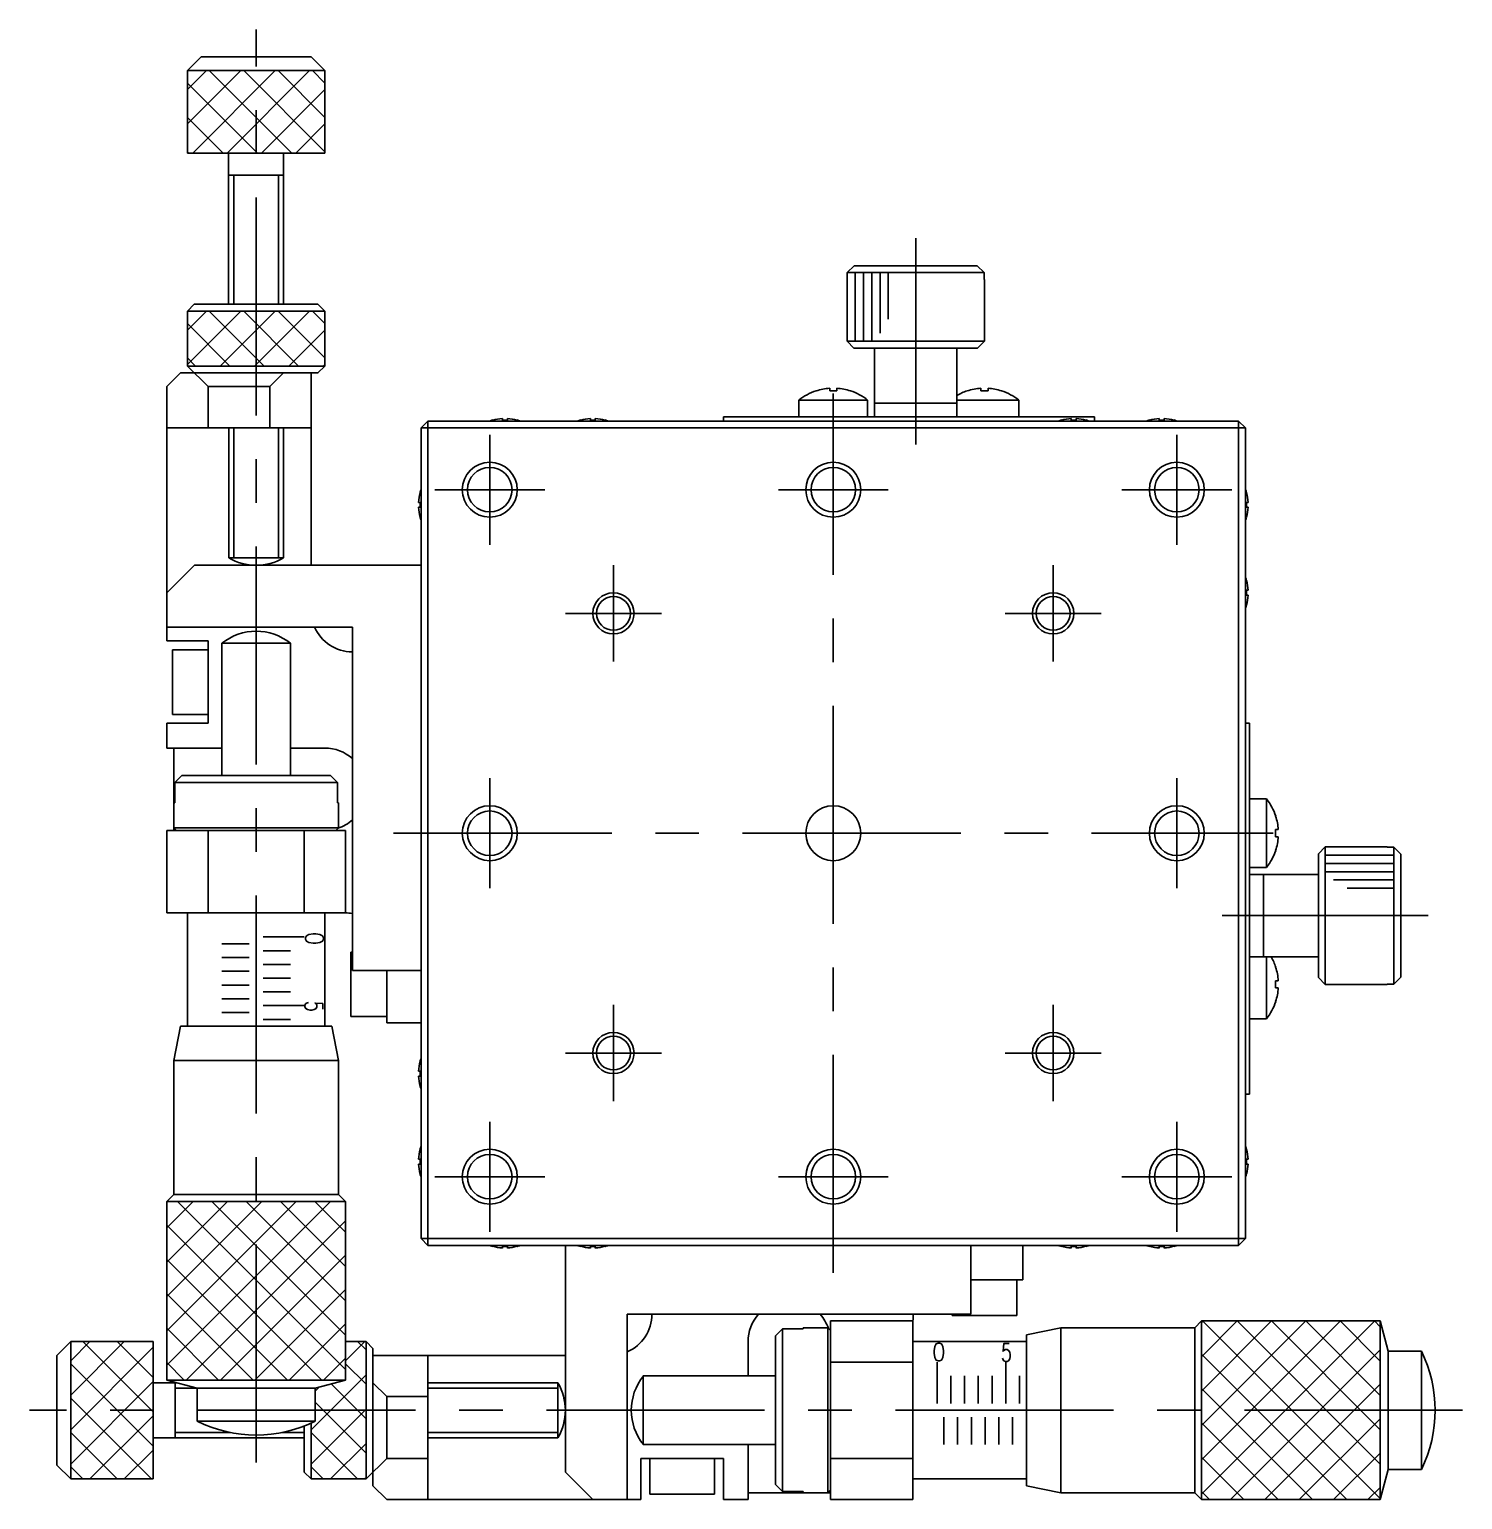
# Model space of a CAD drawing. Extents: x 0 to 420, y -8 to 261.
# Drawn here: x 75.3 to 179.6, y 90.9 to 197.9 of the extents above; entities that cross this region are included whole.
import ezdxf

# ---------------------------------------------------------------- set-up
doc = ezdxf.new("R2010")
doc.units = 0
doc.header["$LTSCALE"] = 0.5
doc.linetypes.add('CENTER', pattern=[50.8, 31.75, -6.35, 6.35, -6.35])
for name, color, linetype in [('MSM_CENTER', 1, 'CENTER'), ('MSM_CONTINUOUS', 7, 'CONTINUOUS'), ('MSM_NARROW', 5, 'CONTINUOUS')]:
    doc.layers.add(name, color=color, linetype=linetype)
doc.styles.get("Standard").update_dxf_attribs({"font": 'txt.shx', "height": 3, "bigfont": 'bigfont.shx'})

msp = doc.modelspace()

# ---------------------------------------------------------------- linework, layer by layer
at = {"layer": 'MSM_CENTER'}
for p, q in [((91.84, 93.62), (91.84, 197.92)), ((139.84, 182.72), (139.84, 167.72)), ((133.84, 107.42), (133.84, 171.42)), ((108.84, 160.42), (108.84, 168.42)), ((158.84, 160.42), (158.84, 168.42)), ((104.84, 164.42), (112.84, 164.42)), ((129.84, 164.42), (137.84, 164.42)), ((154.84, 164.42), (162.84, 164.42)), ((117.84, 151.92), (117.84, 158.92)), ((149.84, 151.92), (149.84, 158.92)), ((114.34, 155.42), (121.34, 155.42)), ((146.34, 155.42), (153.34, 155.42)), ((108.84, 135.42), (108.84, 143.42)), ((158.84, 135.42), (158.84, 143.42)), ((101.84, 139.42), (165.84, 139.42)), ((177.14, 133.42), (162.14, 133.42)), ((117.84, 119.92), (117.84, 126.92)), ((149.84, 119.92), (149.84, 126.92)), ((114.34, 123.42), (121.34, 123.42)), ((146.34, 123.42), (153.34, 123.42)), ((108.84, 110.42), (108.84, 118.42)), ((158.84, 110.42), (158.84, 118.42)), ((104.84, 114.42), (112.84, 114.42)), ((129.84, 114.42), (137.84, 114.42)), ((154.84, 114.42), (162.84, 114.42)), ((179.64, 97.42), (75.34, 97.42))]:
    msp.add_line(p, q, dxfattribs=at)
at = {"layer": 'MSM_CONTINUOUS'}
for p, q in [((87.83, 195.92), (86.83, 194.92)), ((87.83, 195.92), (95.83, 195.92)), ((96.83, 194.92), (95.83, 195.92)), ((96.83, 194.92), (86.83, 194.92)), ((86.83, 194.92), (86.83, 188.92)), ((96.83, 188.92), (96.83, 194.92)), ((86.83, 189.01), (86.93, 188.92)), ((96.83, 188.92), (86.83, 188.92)), ((89.83, 188.92), (89.83, 177.92)), ((93.83, 177.92), (93.83, 188.92)), ((93.83, 187.32), (89.83, 187.32)), ((134.85, 180.22), (135.35, 180.72)), ((144.82, 180.22), (134.85, 180.22)), ((134.85, 179.72), (134.85, 180.22)), ((135.35, 180.72), (144.32, 180.72)), ((144.32, 180.72), (144.82, 180.22)), ((144.82, 180.22), (144.82, 179.72)), ((134.84, 179.72), (134.84, 175.22)), ((134.84, 179.72), (134.85, 179.72)), ((144.82, 179.72), (144.84, 179.72)), ((144.84, 175.22), (144.84, 179.72)), ((87.33, 177.92), (86.83, 177.42)), ((87.33, 177.92), (96.33, 177.92)), ((96.83, 177.42), (96.33, 177.92)), ((96.83, 177.42), (86.83, 177.42)), ((86.83, 177.42), (86.83, 173.42)), ((96.83, 173.42), (96.83, 177.42)), ((134.84, 175.22), (144.84, 175.22)), ((134.84, 175.22), (135.34, 174.72)), ((144.34, 174.72), (135.34, 174.72)), ((136.84, 174.72), (136.84, 169.72)), ((142.84, 169.72), (142.84, 174.72)), ((144.34, 174.72), (144.84, 175.22)), ((86.83, 173.42), (96.83, 173.42)), ((86.84, 173.42), (88.34, 171.92)), ((96.33, 172.92), (96.83, 173.42)), ((85.34, 171.92), (86.34, 172.92)), ((96.34, 172.92), (86.34, 172.92)), ((92.84, 171.92), (93.84, 172.92)), ((95.84, 158.92), (95.84, 172.92)), ((85.34, 153.42), (85.34, 171.92)), ((92.84, 171.92), (88.34, 171.92)), ((88.34, 171.92), (88.34, 168.92)), ((92.84, 168.92), (92.84, 171.92)), ((132.59, 171.61), (132.58, 171.62)), ((133.58, 171.61), (133.58, 171.8)), ((134.1, 171.61), (133.58, 171.61)), ((134.1, 171.8), (134.1, 171.61)), ((135.09, 171.62), (135.09, 171.61)), ((143.59, 171.61), (143.58, 171.62)), ((144.58, 171.61), (144.58, 171.8)), ((145.1, 171.61), (144.58, 171.61)), ((145.1, 171.8), (145.1, 171.61)), ((146.09, 171.62), (146.09, 171.61)), ((131.34, 170.94), (136.34, 170.94)), ((131.34, 170.94), (131.34, 169.72)), ((136.34, 169.72), (136.34, 170.94)), ((142.84, 170.72), (136.84, 170.72)), ((142.84, 170.94), (147.34, 170.94)), ((147.34, 169.72), (147.34, 170.94)), ((104.34, 169.42), (103.84, 168.92)), ((104.34, 169.42), (163.34, 169.42)), ((104.34, 169.42), (104.34, 109.42)), ((109.05, 169.49), (109.05, 169.49)), ((109.76, 169.49), (109.76, 169.61)), ((110.12, 169.49), (109.76, 169.49)), ((110.12, 169.61), (110.12, 169.49)), ((110.83, 169.49), (110.82, 169.49)), ((115.45, 169.49), (115.45, 169.49)), ((116.16, 169.49), (116.16, 169.61)), ((116.52, 169.49), (116.16, 169.49)), ((116.52, 169.61), (116.52, 169.49)), ((117.23, 169.49), (117.22, 169.49)), ((125.84, 169.72), (152.84, 169.72)), ((125.84, 169.42), (125.84, 169.72)), ((150.45, 169.49), (150.45, 169.49)), ((151.16, 169.49), (151.16, 169.61)), ((151.52, 169.49), (151.16, 169.49)), ((151.52, 169.61), (151.52, 169.49)), ((152.23, 169.49), (152.22, 169.49)), ((152.84, 169.72), (152.84, 169.42)), ((156.85, 169.49), (156.85, 169.49)), ((157.56, 169.49), (157.56, 169.61)), ((157.92, 169.49), (157.56, 169.49)), ((157.92, 169.61), (157.92, 169.49)), ((158.63, 169.49), (158.62, 169.49)), ((163.34, 109.42), (163.34, 169.42)), ((163.84, 168.92), (163.34, 169.42)), ((95.84, 168.92), (85.34, 168.92)), ((89.84, 168.92), (89.84, 159.46)), ((93.84, 159.46), (93.84, 168.92)), ((163.84, 168.92), (103.84, 168.92)), ((103.84, 109.92), (103.84, 168.92)), ((163.84, 168.92), (163.84, 109.92)), ((103.76, 164.21), (103.77, 164.21)), ((163.91, 164.21), (163.91, 164.21)), ((103.65, 163.5), (103.77, 163.5)), ((103.77, 163.14), (103.65, 163.14)), ((103.77, 163.5), (103.77, 163.14)), ((163.91, 163.5), (164.03, 163.5)), ((163.91, 163.14), (163.91, 163.5)), ((164.03, 163.14), (163.91, 163.14)), ((103.77, 162.43), (103.76, 162.43)), ((163.91, 162.43), (163.91, 162.43)), ((93.84, 159.46), (89.84, 159.46)), ((87.34, 158.92), (85.34, 156.92)), ((103.84, 158.92), (87.34, 158.92)), ((163.91, 157.81), (163.91, 157.81)), ((163.91, 157.1), (164.03, 157.1)), ((163.91, 156.74), (163.91, 157.1)), ((164.03, 156.74), (163.91, 156.74)), ((163.91, 156.03), (163.91, 156.03)), ((98.84, 154.42), (85.34, 154.42)), ((98.84, 154.42), (98.84, 129.42)), ((85.34, 153.42), (88.34, 153.42)), ((88.34, 153.42), (88.34, 147.42)), ((89.34, 153.24), (89.34, 143.62)), ((94.34, 153.24), (89.34, 153.24)), ((94.34, 143.62), (94.34, 153.24)), ((85.74, 148.07), (85.74, 152.77)), ((88.34, 152.77), (85.74, 152.77)), ((85.74, 148.07), (88.34, 148.07)), ((85.34, 145.62), (85.34, 147.42)), ((88.34, 147.42), (85.34, 147.42)), ((163.84, 147.42), (164.14, 147.42)), ((164.14, 147.42), (164.14, 120.42)), ((85.34, 145.62), (89.34, 145.62)), ((85.84, 145.62), (85.84, 139.62)), ((94.34, 145.62), (96.84, 145.62)), ((85.92, 143.12), (86.43, 143.62)), ((86.43, 143.62), (97.25, 143.62)), ((97.25, 143.62), (97.75, 143.12)), ((97.75, 143.12), (85.92, 143.12)), ((85.92, 141.62), (85.92, 143.12)), ((97.75, 143.12), (97.75, 141.62)), ((85.84, 141.62), (85.92, 141.62)), ((97.75, 141.62), (97.84, 141.62)), ((97.84, 139.82), (97.84, 141.62)), ((165.36, 141.92), (164.14, 141.92)), ((165.36, 141.92), (165.36, 136.92)), ((166.03, 140.67), (166.04, 140.67)), ((98.34, 139.62), (85.34, 139.62)), ((85.34, 133.62), (85.34, 139.62)), ((85.84, 139.82), (97.84, 139.82)), ((85.84, 139.82), (86.04, 139.62)), ((88.34, 139.62), (88.34, 133.62)), ((95.34, 133.62), (95.34, 139.62)), ((97.64, 139.62), (97.84, 139.82)), ((98.34, 139.62), (98.34, 133.62)), ((166.03, 139.68), (166.22, 139.68)), ((166.03, 139.16), (166.03, 139.68)), ((166.22, 139.16), (166.03, 139.16)), ((166.04, 138.17), (166.03, 138.17)), ((169.64, 138.42), (169.14, 137.92)), ((169.64, 138.42), (169.64, 128.42)), ((174.14, 138.42), (169.64, 138.42)), ((174.14, 138.42), (174.14, 138.4)), ((174.14, 138.4), (174.64, 138.4)), ((174.64, 128.44), (174.64, 138.4)), ((174.64, 138.4), (175.14, 137.9)), ((169.14, 128.92), (169.14, 137.92)), ((175.14, 137.9), (175.14, 128.94)), ((164.14, 136.92), (165.36, 136.92)), ((169.14, 136.42), (164.14, 136.42)), ((165.14, 130.42), (165.14, 136.42)), ((85.34, 133.62), (98.34, 133.62)), ((86.84, 133.62), (86.84, 125.37)), ((96.84, 125.37), (96.84, 133.62)), ((92.34, 131.87), (95.34, 131.87)), ((89.34, 131.37), (91.34, 131.37)), ((92.34, 130.87), (94.34, 130.87)), ((98.74, 126.07), (98.74, 130.77)), ((98.84, 130.77), (98.74, 130.77)), ((89.34, 130.37), (91.34, 130.37)), ((92.34, 129.87), (94.34, 129.87)), ((164.14, 130.42), (169.14, 130.42)), ((165.36, 130.42), (165.36, 125.92)), ((166.03, 129.67), (166.04, 129.67)), ((89.34, 129.37), (91.34, 129.37)), ((92.34, 128.87), (94.34, 128.87)), ((103.84, 129.42), (98.84, 129.42)), ((101.34, 125.62), (101.34, 129.42)), ((166.03, 128.68), (166.22, 128.68)), ((166.03, 128.16), (166.03, 128.68)), ((169.14, 128.92), (169.64, 128.42)), ((169.64, 128.42), (174.14, 128.42)), ((174.14, 128.44), (174.14, 128.42)), ((174.64, 128.44), (174.14, 128.44)), ((175.14, 128.94), (174.64, 128.44)), ((89.34, 128.37), (91.34, 128.37)), ((89.34, 127.37), (91.34, 127.37)), ((92.34, 127.87), (94.34, 127.87)), ((166.22, 128.16), (166.03, 128.16)), ((89.34, 126.37), (91.34, 126.37)), ((92.34, 126.87), (95.34, 126.87)), ((166.04, 127.17), (166.03, 127.17)), ((86.34, 125.37), (85.84, 122.87)), ((97.34, 125.37), (86.34, 125.37)), ((92.34, 125.87), (94.34, 125.87)), ((97.84, 122.87), (97.34, 125.37)), ((98.74, 126.07), (101.34, 126.07)), ((103.84, 125.62), (101.34, 125.62)), ((164.14, 125.92), (165.36, 125.92)), ((97.84, 122.87), (85.84, 122.87)), ((85.84, 122.87), (85.84, 113.12)), ((97.84, 113.12), (97.84, 122.87)), ((103.65, 122.1), (103.77, 122.1)), ((103.76, 122.81), (103.77, 122.81)), ((103.77, 122.1), (103.77, 121.74)), ((103.77, 121.74), (103.65, 121.74)), ((103.77, 121.03), (103.76, 121.03)), ((164.14, 120.42), (163.84, 120.42)), ((103.65, 115.7), (103.77, 115.7)), ((103.76, 116.41), (103.77, 116.41)), ((103.77, 115.7), (103.77, 115.34)), ((163.91, 116.41), (163.91, 116.41)), ((163.91, 115.7), (164.03, 115.7)), ((163.91, 115.34), (163.91, 115.7)), ((103.77, 115.34), (103.65, 115.34)), ((103.77, 114.63), (103.76, 114.63)), ((164.03, 115.34), (163.91, 115.34)), ((163.91, 114.63), (163.91, 114.63)), ((85.84, 113.12), (85.34, 112.62)), ((98.34, 112.62), (85.34, 112.62)), ((85.34, 112.62), (85.34, 99.62)), ((97.84, 113.12), (85.84, 113.12)), ((98.34, 112.62), (97.84, 113.12)), ((98.34, 99.62), (98.34, 112.62)), ((103.84, 109.92), (163.84, 109.92)), ((103.84, 109.92), (104.34, 109.42)), ((163.34, 109.42), (104.34, 109.42)), ((109.05, 109.35), (109.05, 109.35)), ((109.76, 109.35), (110.12, 109.35)), ((109.76, 109.23), (109.76, 109.35)), ((110.12, 109.35), (110.12, 109.23)), ((110.82, 109.35), (110.83, 109.35)), ((114.34, 109.42), (114.34, 92.92)), ((115.45, 109.35), (115.45, 109.35)), ((116.16, 109.35), (116.52, 109.35)), ((116.16, 109.23), (116.16, 109.35)), ((116.52, 109.35), (116.52, 109.23)), ((117.22, 109.35), (117.23, 109.35)), ((143.84, 109.42), (143.84, 104.42)), ((147.64, 109.42), (147.64, 106.92)), ((150.45, 109.35), (150.45, 109.35)), ((151.16, 109.35), (151.52, 109.35)), ((151.16, 109.23), (151.16, 109.35)), ((151.52, 109.35), (151.52, 109.23)), ((152.22, 109.35), (152.23, 109.35)), ((156.85, 109.35), (156.85, 109.35)), ((157.56, 109.35), (157.92, 109.35)), ((157.56, 109.23), (157.56, 109.35)), ((157.92, 109.35), (157.92, 109.23)), ((158.62, 109.35), (158.63, 109.35)), ((163.34, 109.42), (163.84, 109.92)), ((147.64, 106.92), (143.84, 106.92)), ((147.19, 104.32), (147.19, 106.92)), ((118.84, 104.42), (118.84, 90.92)), ((118.84, 104.42), (143.84, 104.42)), ((133.64, 103.92), (133.64, 90.92)), ((133.64, 103.92), (139.64, 103.92)), ((139.64, 90.92), (139.64, 103.92)), ((142.49, 104.42), (142.49, 104.32)), ((147.19, 104.32), (142.49, 104.32)), ((160.64, 103.92), (160.14, 103.42)), ((160.64, 103.92), (160.64, 90.92)), ((173.64, 103.92), (160.64, 103.92)), ((173.64, 103.92), (173.64, 90.92)), ((174.23, 101.72), (173.64, 103.92)), ((129.64, 102.83), (130.14, 103.34)), ((129.64, 92.01), (129.64, 102.83)), ((130.14, 103.34), (130.14, 91.5)), ((130.14, 103.34), (131.64, 103.34)), ((133.44, 103.42), (131.64, 103.42)), ((131.64, 103.34), (131.64, 103.42)), ((133.44, 91.42), (133.44, 103.42)), ((133.64, 103.22), (133.44, 103.42)), ((150.39, 103.42), (147.89, 102.92)), ((147.89, 102.92), (147.89, 91.92)), ((150.39, 103.42), (150.39, 91.42)), ((160.14, 103.42), (150.39, 103.42)), ((160.14, 103.42), (160.14, 91.42)), ((78.34, 102.42), (77.34, 101.42)), ((78.34, 102.42), (78.34, 92.42)), ((84.34, 102.42), (78.34, 102.42)), ((84.34, 102.42), (84.34, 92.42)), ((99.84, 102.42), (98.34, 102.42)), ((99.84, 102.42), (99.84, 92.42)), ((100.34, 101.92), (99.84, 102.42)), ((100.34, 101.92), (100.34, 91.92)), ((127.64, 99.92), (127.64, 102.42)), ((147.89, 102.42), (139.64, 102.42)), ((174.23, 101.72), (174.23, 93.12)), ((176.64, 101.72), (174.23, 101.72)), ((176.64, 101.72), (176.64, 93.12)), ((77.34, 93.42), (77.34, 101.42)), ((100.34, 101.42), (114.34, 101.42)), ((104.34, 101.42), (104.34, 90.92)), ((139.64, 100.92), (133.64, 100.92)), ((141.39, 97.92), (141.39, 100.92)), ((146.39, 97.92), (146.39, 100.92)), ((98.34, 99.62), (85.34, 99.62)), ((85.34, 99.62), (87.54, 99.03)), ((96.14, 99.03), (98.34, 99.62)), ((129.64, 99.92), (120.01, 99.92)), ((120.01, 99.92), (120.01, 94.92)), ((142.39, 97.92), (142.39, 99.92)), ((143.39, 97.92), (143.39, 99.92)), ((144.39, 97.92), (144.39, 99.92)), ((145.39, 97.92), (145.39, 99.92)), ((147.39, 97.92), (147.39, 99.92)), ((86.08, 99.42), (84.34, 99.42)), ((85.94, 99.42), (85.94, 95.42)), ((96.14, 99.03), (87.54, 99.03)), ((87.54, 99.03), (87.54, 96.62)), ((96.14, 96.62), (96.14, 99.03)), ((101.34, 98.42), (100.34, 99.42)), ((113.8, 99.42), (104.34, 99.42)), ((113.8, 99.42), (113.8, 95.42)), ((104.34, 98.42), (101.34, 98.42)), ((101.34, 98.42), (101.34, 93.92)), ((96.14, 96.62), (87.54, 96.62)), ((95.84, 96.48), (95.84, 92.42)), ((141.89, 94.92), (141.89, 96.92)), ((142.89, 94.92), (142.89, 96.92)), ((143.89, 94.92), (143.89, 96.92)), ((144.89, 94.92), (144.89, 96.92)), ((145.89, 94.92), (145.89, 96.92)), ((146.89, 94.92), (146.89, 96.92)), ((84.34, 95.42), (95.34, 95.42)), ((95.34, 96.27), (95.34, 92.92)), ((104.34, 95.42), (113.8, 95.42)), ((120.01, 94.92), (129.64, 94.92)), ((127.64, 90.92), (127.64, 94.92)), ((77.34, 93.42), (78.34, 92.42)), ((99.84, 92.42), (101.34, 93.92)), ((101.34, 93.92), (104.34, 93.92)), ((119.84, 90.92), (119.84, 93.92)), ((119.84, 93.92), (125.84, 93.92)), ((120.49, 93.92), (120.49, 91.32)), ((125.19, 91.32), (125.19, 93.92)), ((125.84, 93.92), (125.84, 90.92)), ((133.64, 93.92), (139.64, 93.92)), ((173.64, 90.92), (174.23, 93.12)), ((174.23, 93.12), (176.64, 93.12)), ((78.34, 92.42), (84.34, 92.42)), ((95.34, 92.92), (95.84, 92.42)), ((95.84, 92.42), (99.84, 92.42)), ((114.34, 92.92), (116.34, 90.92)), ((139.64, 92.42), (147.89, 92.42)), ((101.34, 90.92), (100.34, 91.92)), ((125.19, 91.32), (120.49, 91.32)), ((127.64, 91.42), (133.64, 91.42)), ((130.14, 91.5), (129.64, 92.01)), ((131.64, 91.5), (130.14, 91.5)), ((131.64, 91.42), (131.64, 91.5)), ((133.44, 91.42), (133.64, 91.62)), ((147.89, 91.92), (150.39, 91.42)), ((150.39, 91.42), (160.14, 91.42)), ((160.14, 91.42), (160.64, 90.92)), ((119.84, 90.92), (101.34, 90.92)), ((127.64, 90.92), (125.84, 90.92)), ((139.64, 90.92), (133.64, 90.92)), ((160.64, 90.92), (173.64, 90.92))]:
    msp.add_line(p, q, dxfattribs=at)
for centre, radius in [((108.84, 164.42), 1.62), ((133.84, 164.42), 1.62), ((158.84, 164.42), 1.62), ((117.84, 155.42), 1.23), ((149.84, 155.42), 1.23), ((133.84, 139.42), 2), ((108.84, 139.42), 1.62), ((158.84, 139.42), 1.62), ((117.84, 123.42), 1.23), ((149.84, 123.42), 1.23), ((108.84, 114.42), 1.62), ((133.84, 114.42), 1.62), ((158.84, 114.42), 1.62)]:
    msp.add_circle(centre, radius, dxfattribs=at)
for centre, radius, start, end in [((133.84, 167.82), 4, 108.2398, 128.6822), ((133.84, 167.82), 3.99, 93.7348, 108.2232), ((133.84, 167.82), 3.99, 71.7768, 86.2652), ((133.84, 167.82), 4, 51.3178, 71.7602), ((144.84, 167.82), 4, 108.2398, 120), ((144.84, 167.82), 3.99, 93.7348, 108.2232), ((144.84, 167.82), 3.99, 71.7768, 86.2652), ((144.84, 167.82), 4, 51.3178, 71.7602), ((109.94, 166.42), 3.2, 106.1225, 110.3641), ((109.94, 166.42), 3.19, 93.2297, 106.1067), ((109.94, 166.42), 3.19, 73.8933, 86.7703), ((109.94, 166.42), 3.2, 69.6359, 73.8775), ((116.34, 166.42), 3.2, 106.1225, 110.3641), ((116.34, 166.42), 3.19, 93.2297, 106.1067), ((116.34, 166.42), 3.19, 73.8933, 86.7703), ((116.34, 166.42), 3.2, 69.6359, 73.8775), ((151.34, 166.42), 3.2, 106.1225, 110.3641), ((151.34, 166.42), 3.19, 93.2297, 106.1067), ((151.34, 166.42), 3.19, 73.8933, 86.7703), ((151.34, 166.42), 3.2, 69.6359, 73.8775), ((157.74, 166.42), 3.2, 106.1225, 110.3641), ((157.74, 166.42), 3.19, 93.2297, 106.1067), ((157.74, 166.42), 3.19, 73.8933, 86.7703), ((157.74, 166.42), 3.2, 69.6359, 73.8775), ((106.84, 163.32), 3.19, 163.8933, 176.7703), ((106.84, 163.32), 3.2, 159.6359, 163.8775), ((160.84, 163.32), 3.2, 16.1225, 20.3641), ((160.84, 163.32), 3.19, 3.2297, 16.1067), ((106.84, 163.32), 3.19, 183.2297, 196.1067), ((160.84, 163.32), 3.19, 343.8933, 356.7703), ((106.84, 163.32), 3.2, 196.1225, 200.3641), ((160.84, 163.32), 3.2, 339.6359, 343.8775), ((91.84, 162.92), 4, 240, 300), ((160.84, 156.92), 3.2, 16.1225, 20.3641), ((160.84, 156.92), 3.19, 3.2297, 16.1067), ((160.84, 156.92), 3.19, 343.8933, 356.7703), ((160.84, 156.92), 3.2, 339.6359, 343.8775), ((91.84, 150.12), 4, 51.3178, 128.6822), ((98.84, 155.62), 3, 203.5782, 270), ((96.84, 142.62), 3, 48.1897, 90), ((162.24, 139.42), 4, 18.2398, 38.6822), ((96.84, 142.62), 3, 288.5944, 311.8103), ((162.24, 139.42), 3.99, 3.7348, 18.2232), ((162.24, 139.42), 3.99, 341.7768, 356.2652), ((162.24, 139.42), 4, 321.3178, 341.7602), ((98.34, 130.62), 3, 80.4059, 90), ((162.24, 128.42), 4, 18.2398, 30), ((162.24, 128.42), 3.99, 3.7348, 18.2232), ((162.24, 128.42), 3.99, 341.7768, 356.2652), ((162.24, 128.42), 4, 321.3178, 341.7602), ((106.84, 121.92), 3.19, 163.8933, 176.7703), ((106.84, 121.92), 3.2, 159.6359, 163.8775), ((106.84, 121.92), 3.19, 183.2297, 196.1067), ((106.84, 121.92), 3.2, 196.1225, 200.3641), ((106.84, 115.52), 3.2, 159.6359, 163.8775), ((160.84, 115.52), 3.2, 16.1225, 20.3641), ((106.84, 115.52), 3.19, 163.8933, 176.7703), ((160.84, 115.52), 3.19, 3.2297, 16.1067), ((106.84, 115.52), 3.19, 183.2297, 196.1067), ((106.84, 115.52), 3.2, 196.1225, 200.3641), ((160.84, 115.52), 3.2, 339.6359, 343.8775), ((160.84, 115.52), 3.19, 343.8933, 356.7703), ((109.94, 112.42), 3.2, 249.6359, 253.8775), ((109.94, 112.42), 3.19, 253.8933, 266.7703), ((109.94, 112.42), 3.19, 273.2297, 286.1067), ((109.94, 112.42), 3.2, 286.1225, 290.3641), ((116.34, 112.42), 3.2, 249.6359, 253.8775), ((116.34, 112.42), 3.19, 253.8933, 266.7703), ((116.34, 112.42), 3.19, 273.2297, 286.1067), ((116.34, 112.42), 3.2, 286.1225, 290.3641), ((151.34, 112.42), 3.2, 249.6359, 253.8775), ((151.34, 112.42), 3.19, 253.8933, 266.7703), ((151.34, 112.42), 3.19, 273.2297, 286.1067), ((151.34, 112.42), 3.2, 286.1225, 290.3641), ((157.74, 112.42), 3.2, 249.6359, 253.8775), ((157.74, 112.42), 3.19, 253.8933, 266.7703), ((157.74, 112.42), 3.19, 273.2297, 286.1067), ((157.74, 112.42), 3.2, 286.1225, 290.3641), ((117.64, 104.42), 3, 293.5782, 0), ((130.64, 102.42), 3, 138.1897, 180), ((130.64, 102.42), 3, 18.5944, 41.8103), ((142.64, 103.92), 3, 170.4059, 180), ((167.89, 97.42), 9.75, 333.8162, 26.1838), ((123.14, 97.42), 4, 141.3178, 218.6822), ((110.34, 97.42), 4, 330, 30), ((91.84, 105.37), 9.75, 243.8162, 296.1838)]:
    msp.add_arc(centre, radius, start, end, dxfattribs=at)
at = {"layer": 'MSM_NARROW'}
for p, q in [((90.72, 194.92), (86.83, 191.04)), ((88.22, 194.92), (86.83, 193.54)), ((93.22, 194.92), (87.22, 188.92)), ((88.43, 194.92), (94.43, 188.92)), ((95.72, 194.92), (89.72, 188.92)), ((90.93, 194.92), (96.83, 189.01)), ((93.43, 194.92), (96.83, 191.51)), ((95.93, 194.92), (96.83, 194.01)), ((86.83, 194.01), (91.93, 188.92)), ((96.83, 193.54), (92.22, 188.92)), ((86.83, 191.51), (89.43, 188.92)), ((96.83, 191.04), (94.72, 188.92)), ((90.21, 187.32), (90.21, 177.92)), ((93.46, 187.32), (93.46, 177.92)), ((135.44, 180.22), (135.44, 175.22)), ((136.04, 180.22), (136.04, 175.22)), ((136.64, 180.22), (136.64, 175.22)), ((137.24, 180.22), (137.24, 175.82)), ((137.84, 180.22), (137.84, 176.82)), ((90.72, 177.42), (86.83, 173.54)), ((88.22, 177.42), (86.83, 176.04)), ((88.43, 177.42), (92.43, 173.42)), ((93.22, 177.42), (89.22, 173.42)), ((90.93, 177.42), (94.93, 173.42)), ((95.72, 177.42), (91.72, 173.42)), ((93.43, 177.42), (96.83, 174.01)), ((95.93, 177.42), (96.83, 176.51)), ((86.83, 176.51), (89.93, 173.42)), ((96.83, 176.04), (94.22, 173.42)), ((86.83, 174.01), (87.43, 173.42)), ((96.83, 173.54), (96.72, 173.42)), ((90.21, 168.92), (90.21, 159.46)), ((93.46, 168.92), (93.46, 159.46)), ((174.64, 137.82), (169.64, 137.82)), ((174.64, 137.22), (169.64, 137.22)), ((174.64, 136.62), (169.64, 136.62)), ((174.64, 136.02), (170.24, 136.02)), ((174.64, 135.42), (171.24, 135.42)), ((97.25, 112.62), (85.34, 100.71)), ((92.25, 112.62), (85.34, 105.71)), ((89.75, 112.62), (85.34, 108.21)), ((94.75, 112.62), (85.34, 103.21)), ((87.25, 112.62), (85.34, 110.71)), ((86.11, 112.62), (98.34, 100.39)), ((88.61, 112.62), (98.34, 102.89)), ((91.11, 112.62), (98.34, 105.39)), ((93.61, 112.62), (98.34, 107.89)), ((96.11, 112.62), (98.34, 110.39)), ((85.34, 110.89), (96.61, 99.62)), ((98.34, 111.21), (86.75, 99.62)), ((85.34, 108.39), (94.11, 99.62)), ((98.34, 108.71), (89.25, 99.62)), ((98.34, 106.21), (91.75, 99.62)), ((85.34, 105.89), (91.61, 99.62)), ((160.64, 91.31), (173.24, 103.92)), ((160.64, 96.31), (168.24, 103.92)), ((160.64, 93.81), (170.74, 103.92)), ((160.64, 101.31), (163.24, 103.92)), ((160.64, 98.81), (165.74, 103.92)), ((160.64, 103.81), (160.74, 103.92)), ((160.72, 103.92), (173.64, 91)), ((163.22, 103.92), (173.64, 93.5)), ((165.72, 103.92), (173.64, 96)), ((168.22, 103.92), (173.64, 98.5)), ((170.72, 103.92), (173.64, 101)), ((173.22, 103.92), (173.64, 103.5)), ((85.34, 103.39), (89.11, 99.62)), ((98.34, 103.71), (94.25, 99.62)), ((78.34, 101.01), (79.74, 102.42)), ((78.34, 98.51), (82.24, 102.42)), ((78.34, 96.01), (84.34, 102.01)), ((79.22, 102.42), (84.34, 97.31)), ((81.72, 102.42), (84.34, 99.81)), ((98.34, 101.01), (99.74, 102.42)), ((99.22, 102.42), (99.84, 101.81)), ((162.74, 90.92), (173.64, 101.81)), ((78.34, 100.81), (84.34, 94.81)), ((85.34, 100.89), (86.61, 99.62)), ((98.34, 101.21), (96.75, 99.62)), ((98.34, 100.81), (99.84, 99.31)), ((160.64, 101.5), (171.22, 90.92)), ((78.34, 93.51), (84.34, 99.51)), ((95.84, 96.01), (99.84, 100.01)), ((85.94, 99.04), (87.5, 99.04)), ((96.14, 98.81), (96.43, 99.11)), ((97.3, 99.34), (99.84, 96.81)), ((104.34, 99.04), (113.8, 99.04)), ((160.64, 99), (168.72, 90.92)), ((165.24, 90.92), (173.64, 99.31)), ((78.34, 98.31), (84.22, 92.42)), ((95.84, 93.51), (99.84, 97.51)), ((96.14, 98.01), (99.84, 94.31)), ((79.74, 92.42), (84.34, 97.01)), ((160.64, 96.5), (166.22, 90.92)), ((167.74, 90.92), (173.64, 96.81)), ((78.34, 95.81), (81.72, 92.42)), ((85.94, 95.8), (89.98, 95.8)), ((93.7, 95.8), (95.34, 95.8)), ((95.84, 95.81), (99.22, 92.42)), ((104.34, 95.8), (113.8, 95.8)), ((82.24, 92.42), (84.34, 94.51)), ((97.24, 92.42), (99.84, 95.01)), ((170.24, 90.92), (173.64, 94.31)), ((78.34, 93.31), (79.22, 92.42)), ((95.84, 93.31), (96.72, 92.42)), ((160.64, 94), (163.72, 90.92)), ((99.74, 92.42), (99.84, 92.51)), ((160.64, 91.5), (161.22, 90.92)), ((172.74, 90.92), (173.64, 91.81))]:
    msp.add_line(p, q, dxfattribs=at)
for centre, radius in [((108.84, 164.42), 2), ((133.84, 164.42), 2), ((158.84, 164.42), 2), ((117.84, 155.42), 1.5), ((149.84, 155.42), 1.5), ((108.84, 139.42), 2), ((158.84, 139.42), 2), ((117.84, 123.42), 1.5), ((149.84, 123.42), 1.5), ((108.84, 114.42), 2), ((133.84, 114.42), 2), ((158.84, 114.42), 2)]:
    msp.add_circle(centre, radius, dxfattribs=at)

# ---------------------------------------------------------------- texts
at = {"layer": 'MSM_CONTINUOUS'}
for s, width, p in [('0', 0.864, (95.43, 132.23)), ('5', 0.72, (95.39, 127.22))]:
    msp.add_text(s, height=1.3, rotation=270, dxfattribs=dict(at, width=width)).set_placement(p)
for s, width, p in [('0', 0.864, (141.03, 101.01)), ('5', 0.72, (146.04, 100.97))]:
    msp.add_text(s, height=1.3, dxfattribs=dict(at, width=width)).set_placement(p)

doc.saveas('drawing.dxf')
